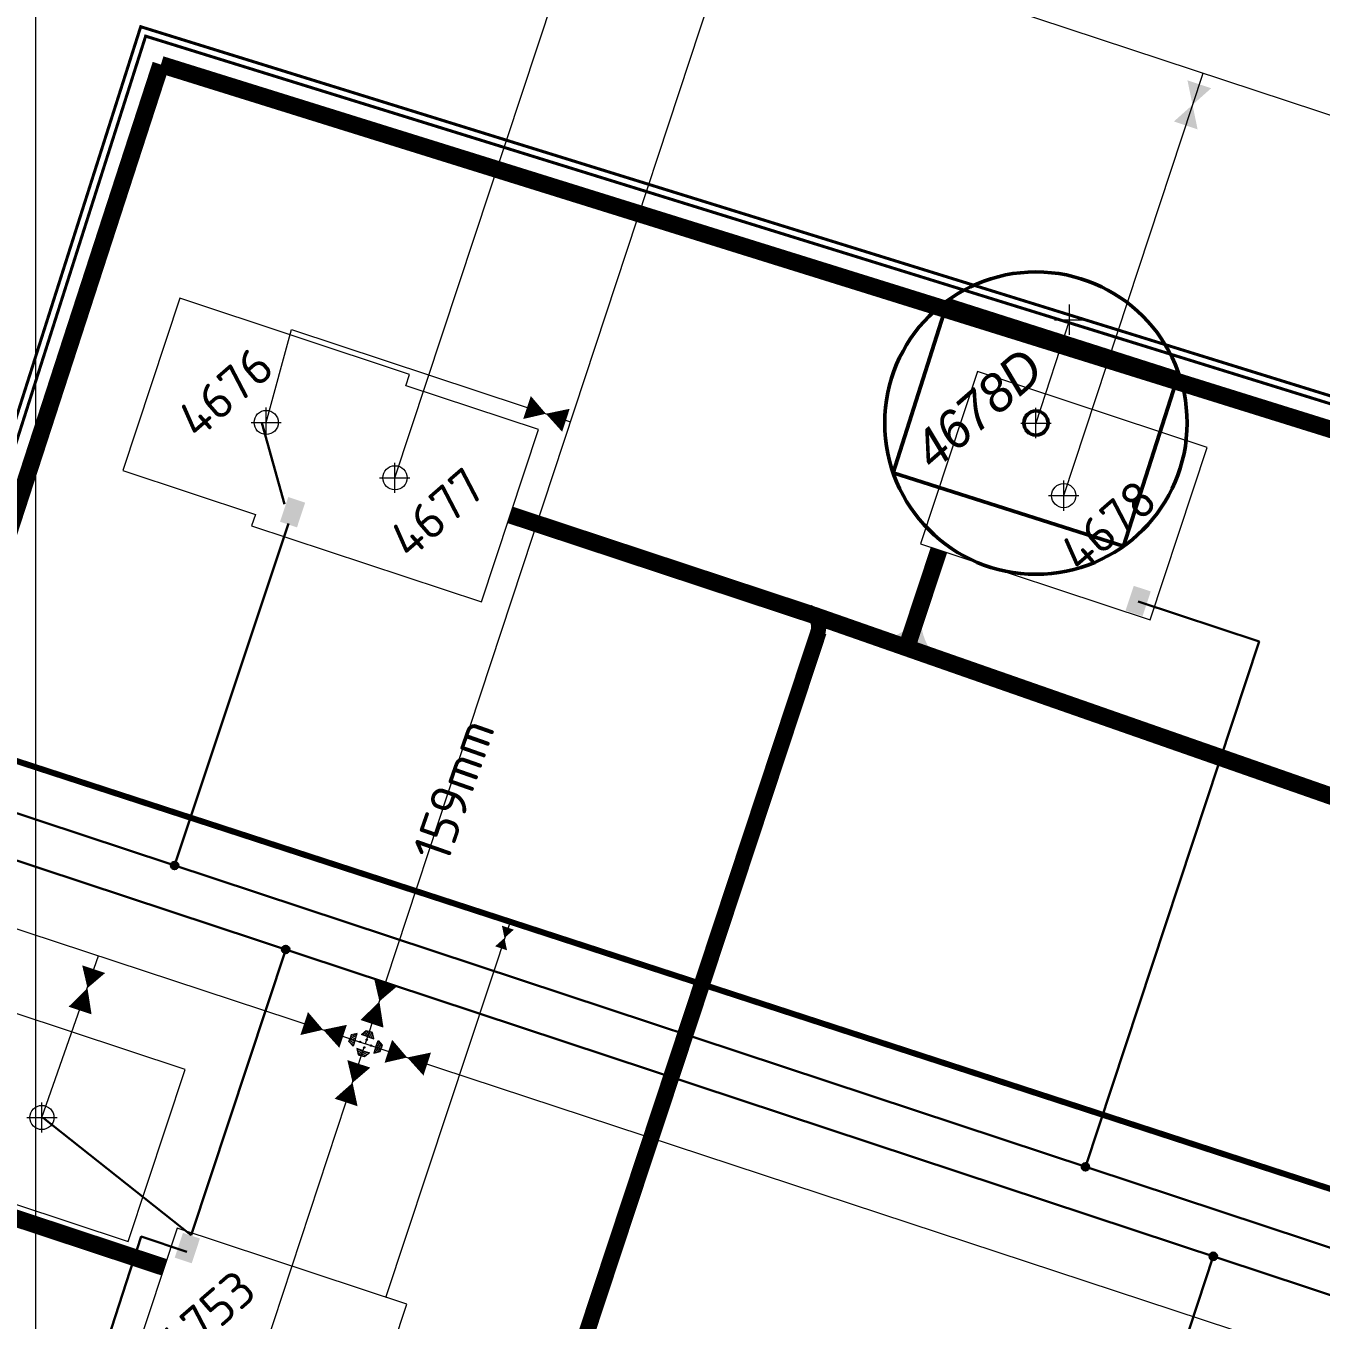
# Model space of a CAD drawing. Header units: millimetres. Extents: x 519 to 9564855, y -810 to 5021775.
# Drawn here: x 9537996.8 to 9538425.2, y 4996447.1 to 4996875.2 of the extents above; entities that cross this region are included whole.
import ezdxf

# ---------------------------------------------------------------- set-up
doc = ezdxf.new("R2010")
doc.units = ezdxf.units.MM
doc.header["$LTSCALE"] = 2
doc.header["$MEASUREMENT"] = 0
doc.header["$PDMODE"] = 2
doc.header["$PDSIZE"] = 5
for name, color, linetype in [('Existing roads', 41, 'Continuous'), ('FIBERGLASS', 212, 'Continuous'), ('GRID_PULKOVO', 7, 'Continuous'), ('Injection lines', 164, 'Continuous'), ('OilColl&Flowlines', 3, 'Continuous'), ('Stage VII wells', 9, 'Continuous'), ('Stage8 wlls text', 7, 'Continuous')]:
    doc.layers.add(name, color=color, linetype=linetype)
for name, color, linetype, lineweight in [('WELLS(drilled after 2000y)', 6, 'Continuous', 40), ('Скважины на 2026', 222, 'Continuous', 50), ('Электро', 1, 'Continuous', 30), ('Электроснаб', 1, 'Continuous', 18), ('Электроснабжене', 1, 'Continuous', 18)]:
    doc.layers.add(name, color=color, linetype=linetype, lineweight=lineweight)
doc.styles.add('Elect', font='isocpeur.ttf')
doc.styles.add('Line_GUGK', font='')
doc.styles.get('Line_GUGK').set_extended_font_data('Bm431', italic=True)

msp = doc.modelspace()

# ---------------------------------------------------------------- hatches: boundary and pattern name
at = {"layer": 'Existing roads', "lineweight": 0}
h = msp.add_hatch(color=256, dxfattribs=at)
h.paths.add_polyline_path([(9538291.52812, 4996676.8458), (9538293.11535, 4996676.24903, 0.155118741), (9538297.64801, 4996666.71202), (9538289.09241, 4996669.46516)])
h.paths.add_polyline_path([(9538290.00241, 4996677.41942), (9538291.52812, 4996676.8458), (9538289.09241, 4996669.46516), (9538280.29648, 4996672.29564, 0.161550784)])
at = {"layer": 'OilColl&Flowlines', "linetype": 'ByBlock', "lineweight": 0, "ltscale": 25}
h = msp.add_hatch(dxfattribs=at)
h.set_pattern_fill('ANSI31', color=0, scale=4, angle=90, style=0)
h.set_pattern_definition([(26.823498, (9540927.7198, 4997499.57494), (0.22562178, -0.44620042), [])])
h.paths.add_polyline_path([(9538106.4167, 4996541.86125), (9538105.73301, 4996539.77891), (9538105.73301, 4996539.77891), (9538104.03036, 4996540.34011), (9538104.37519, 4996541.39036)])
h.paths.add_polyline_path([(9538105.73301, 4996539.77891), (9538105.04452, 4996537.69816), (9538103.68312, 4996539.29067), (9538104.03036, 4996540.34011)])
h = msp.add_hatch(dxfattribs=at)
h.set_pattern_fill('ANSI31', color=0, scale=4, style=0)
h.set_pattern_definition([(296.845865, (9539070.76103, 4993719.20266), (-0.4461123, -0.22579595), [])])
h.paths.add_polyline_path([(9538111.94603, 4996540.13166), (9538109.86343, 4996540.81454), (9538109.86343, 4996540.81454), (9538110.42396, 4996542.5174), (9538111.47434, 4996542.17299)])
h.paths.add_polyline_path([(9538109.86343, 4996540.81454), (9538107.78241, 4996541.50221), (9538109.37438, 4996542.86423), (9538110.42396, 4996542.5174)])
h = msp.add_hatch(dxfattribs=at)
h.set_pattern_fill('ANSI31', color=0, scale=4, style=0)
h.set_pattern_definition([(26.691556, (9540558.01847, 4998234.40996), (-0.22459367, 0.4467188), [])])
h.paths.add_polyline_path([(9538110.42466, 4996535.51291), (9538108.34391, 4996536.20139), (9538108.34391, 4996536.20139), (9538107.78271, 4996534.49874), (9538108.83216, 4996534.1515)])
h.paths.add_polyline_path([(9538108.34391, 4996536.20139), (9538106.26158, 4996536.88508), (9538106.73247, 4996534.84357), (9538107.78271, 4996534.49874)])
h = msp.add_hatch(dxfattribs=at)
h.set_pattern_fill('ANSI31', color=0, scale=4, angle=90, style=0)
h.set_pattern_definition([(116.691556, (9536414.4046, 4998987.18573), (-0.4467188, -0.22459367), [])])
h.paths.add_polyline_path([(9538113.30167, 4996539.59192), (9538112.61319, 4996537.51117), (9538112.61319, 4996537.51117), (9538114.31583, 4996536.94997), (9538114.66307, 4996537.99942)])
h.paths.add_polyline_path([(9538112.61319, 4996537.51117), (9538111.9295, 4996535.42884), (9538113.97101, 4996535.89973), (9538114.31583, 4996536.94997)])
at = {"layer": 'Электро'}
msp.add_hatch(color=256, dxfattribs=at).paths.add_polyline_path([(9538080.86879, 4996711.15516), (9538086.48102, 4996709.29818), (9538089.18825, 4996717.48004), (9538083.57602, 4996719.33702)])
at = {"layer": 'Электро', "ltscale": 7.5}
for points in [[(9538360.5598, 4996681.78362), (9538366.17204, 4996679.92663), (9538368.87926, 4996688.10849), (9538363.26703, 4996689.96548)], [(9538046.05466, 4996467.7441), (9538051.6669, 4996465.88711), (9538054.37413, 4996474.06897), (9538048.76189, 4996475.92596)]]:
    msp.add_hatch(color=256, dxfattribs=at).paths.add_polyline_path(points)
at = {"layer": 'Электро'}
h = msp.add_hatch(color=256, dxfattribs=at)
edge = h.paths.add_edge_path()
edge.add_arc((9538046.00305, 4996597.46832), 1.2343, 0, 360)
h = msp.add_hatch(color=256, dxfattribs=at)
edge = h.paths.add_edge_path()
edge.add_arc((9538082.74067, 4996569.6864), 1.2343, 0, 360)
h = msp.add_hatch(color=256, dxfattribs=at)
edge = h.paths.add_edge_path()
edge.add_arc((9538347.27209, 4996497.78385), 1.2343, 0, 360)
h = msp.add_hatch(color=256, dxfattribs=at)
edge = h.paths.add_edge_path()
edge.add_arc((9538389.56751, 4996468.16296), 1.2343, 0, 360)
at = {"layer": 'Электроснаб', "lineweight": 0}
msp.add_hatch(color=1, dxfattribs=at).paths.add_polyline_path([(9538080.86879, 4996711.15516), (9538086.48102, 4996709.29818), (9538089.18825, 4996717.48004), (9538083.57602, 4996719.33702)])
at = {"layer": 'Электроснаб', "lineweight": 0, "ltscale": 7.5}
for points in [[(9538360.5598, 4996681.78362), (9538366.17204, 4996679.92663), (9538368.87926, 4996688.10849), (9538363.26703, 4996689.96548)], [(9538046.05466, 4996467.7441), (9538051.6669, 4996465.88711), (9538054.37413, 4996474.06897), (9538048.76189, 4996475.92596)]]:
    msp.add_hatch(color=1, dxfattribs=at).paths.add_polyline_path(points)
at = {"layer": 'Электроснаб', "lineweight": 0}
h = msp.add_hatch(color=1, dxfattribs=at)
edge = h.paths.add_edge_path()
edge.add_arc((9538046.00305, 4996597.46832), 1.2343, 0, 360)
h = msp.add_hatch(color=1, dxfattribs=at)
edge = h.paths.add_edge_path()
edge.add_arc((9538082.74067, 4996569.6864), 1.2343, 0, 360)
h = msp.add_hatch(color=1, dxfattribs=at)
edge = h.paths.add_edge_path()
edge.add_arc((9538347.27209, 4996497.78385), 1.2343, 0, 360)
h = msp.add_hatch(color=1, dxfattribs=at)
edge = h.paths.add_edge_path()
edge.add_arc((9538389.56751, 4996468.16296), 1.2343, 0, 360)
at = {"layer": 'Электроснабжене', "lineweight": 0}
msp.add_hatch(color=1, dxfattribs=at).paths.add_polyline_path([(9538080.86879, 4996711.15516), (9538086.48102, 4996709.29818), (9538089.18825, 4996717.48004), (9538083.57602, 4996719.33702)])
at = {"layer": 'Электроснабжене', "lineweight": 0, "ltscale": 7.5}
for points in [[(9538360.5598, 4996681.78362), (9538366.17204, 4996679.92663), (9538368.87926, 4996688.10849), (9538363.26703, 4996689.96548)], [(9538046.05466, 4996467.7441), (9538051.6669, 4996465.88711), (9538054.37413, 4996474.06897), (9538048.76189, 4996475.92596)]]:
    msp.add_hatch(color=1, dxfattribs=at).paths.add_polyline_path(points)
at = {"layer": 'Электроснабжене', "lineweight": 0}
h = msp.add_hatch(color=1, dxfattribs=at)
edge = h.paths.add_edge_path()
edge.add_arc((9538046.00305, 4996597.46832), 1.2343, 0, 360)
h = msp.add_hatch(color=1, dxfattribs=at)
edge = h.paths.add_edge_path()
edge.add_arc((9538082.74067, 4996569.6864), 1.2343, 0, 360)
h = msp.add_hatch(color=1, dxfattribs=at)
edge = h.paths.add_edge_path()
edge.add_arc((9538347.27209, 4996497.78385), 1.2343, 0, 360)
h = msp.add_hatch(color=1, dxfattribs=at)
edge = h.paths.add_edge_path()
edge.add_arc((9538389.56751, 4996468.16296), 1.2343, 0, 360)

# ---------------------------------------------------------------- linework, layer by layer
at = {"layer": 'Existing roads', "linetype": 'ByBlock', "lineweight": 0}
msp.add_line((9538256.98984, 4996680.37207), (9538525.85951, 4996586.37742), dxfattribs=at)
at = {"layer": 'Existing roads', "lineweight": 0, "flags": 128}
for points, const_width in [([(9537987.91265, 4996697.63345), (9538041.46052, 4996862.3866)], 5.7), ([(9538041.46052, 4996862.3866), (9539301.24841, 4996469.49043)], 5.7), ([(9538256.98984, 4996680.37207), (9538156.99026, 4996713.42971)], 5.7), ([(9538288.11986, 4996669.48927), (9538298.87507, 4996701.99534)], 5.7), ([(9538256.98984, 4996680.37207), (9538527.51768, 4996585.79774)], 5.7), ([(9538105.7486, 4996211.59315), (9538259.03563, 4996674.86128)], 5.4), ([(9537760.31046, 4996557.93726), (9538042.62674, 4996464.52392)], 5.7)]:
    msp.add_lwpolyline(points, dxfattribs=dict(at, const_width=const_width))
at = {"layer": 'Existing roads', "linetype": 'ByBlock', "lineweight": 0, "const_width": 5, "flags": 128}
msp.add_lwpolyline([(9538255.62126, 4996681.30119, -0.434864423), (9538258.59019, 4996674.19387, 0.116059238), (9538258.59019, 4996674.19387)], format="xyb", dxfattribs=at)
at = {"layer": 'FIBERGLASS', "lineweight": 0, "const_width": 1}
for points in [[(9535085.72343, 4997637.29764), (9537983.34114, 4996705.15232), (9538036.41897, 4996871.78691), (9539300.70304, 4996479.46424), (9539854.97263, 4997035.43373), (9541157.78752, 4996595.10264)], [(9537068.05, 4997002.22187), (9537981.72, 4996708.3), (9538034.79, 4996874.91), (9539300, 4996482.3), (9539854.3, 4997038.3), (9541302.5903, 4996549.89746), (9542161.1, 4996901.3), (9542450.6, 4996805.7), (9542706.4, 4996882.9), (9542843.8, 4997304.1), (9543427.4, 4997108.5), (9543551.3, 4997487.2), (9544168.068, 4997275.346), (9544226.79603, 4997449.75375)]]:
    msp.add_lwpolyline(points, dxfattribs=at)
at = {"layer": 'GRID_PULKOVO', "lineweight": 0}
msp.add_line((9538000, 5010000), (9538000, 4992000), dxfattribs=at)
at = {"layer": 'Injection lines', "lineweight": 0}
msp.add_line((9538115.91808, 4996454.60546), (9538157.07052, 4996578.97743), dxfattribs=at)
at = {"layer": 'Injection lines', "lineweight": 0, "const_width": 2}
msp.add_lwpolyline([(9538966.73311, 4996315.1084), (9537369.34612, 4996835.38825)], dxfattribs=at)
at = {"layer": 'Injection lines', "lineweight": 0}
for points in [[(9538158.20105, 4996576.22848), (9538155.11104, 4996573.47619), (9538154.2725, 4996577.52836)], [(9538155.94958, 4996569.42402), (9538152.02103, 4996570.72391), (9538155.11104, 4996573.47619)]]:
    msp.add_solid(points, dxfattribs=at)
at = {"layer": 'OilColl&Flowlines', "lineweight": 0}
for p, q in [((9537475.90972, 4997160.7419), (9538694.90191, 4996757.39947)), ((9538118.8, 4996725.7), (9538185.29056, 4996926.3451)), ((9538076.3, 4996744), (9538084.69494, 4996774.72125)), ((9538084.69494, 4996774.72125), (9538176.9262, 4996744.2036)), ((9537688.59754, 4996677.01794, 0.92864), (9538468.16042, 4996420.23872, 4.91075)), ((9538002.1, 4996514.1), (9538020.81089, 4996567.59061)), ((9538075.4, 4996436.4), (9538108.55604, 4996536.9933))]:
    msp.add_line(p, q, dxfattribs=at)
at = {"layer": 'OilColl&Flowlines', "linetype": 'ByBlock', "lineweight": 0, "ltscale": 25}
msp.add_line((9538109.15604, 4996538.5933), (9538231.78346, 4996910.63698), dxfattribs=at)
at = {"layer": 'OilColl&Flowlines', "linetype": 'ByBlock', "lineweight": 0}
msp.add_line((9538340.1, 4996719.8), (9538386.17509, 4996859.55158), dxfattribs=at)
at = {"layer": 'OilColl&Flowlines', "color": 0, "linetype": 'ByBlock', "lineweight": 0, "ltscale": 25}
for p, q in [((9538104.37519, 4996541.39036), (9538104.03036, 4996540.34011)), ((9538106.4167, 4996541.86125), (9538104.37519, 4996541.39036)), ((9538105.73301, 4996539.77891), (9538106.4167, 4996541.86125)), ((9538107.78241, 4996541.50221), (9538109.37438, 4996542.86423)), ((9538109.86343, 4996540.81454), (9538107.78241, 4996541.50221)), ((9538109.37438, 4996542.86423), (9538110.42396, 4996542.5174)), ((9538109.86343, 4996540.81454), (9538111.94603, 4996540.13166)), ((9538111.47434, 4996542.17299), (9538110.42396, 4996542.5174)), ((9538111.94603, 4996540.13166), (9538111.47434, 4996542.17299)), ((9538103.68312, 4996539.29067), (9538104.03036, 4996540.34011)), ((9538105.04452, 4996537.69816), (9538103.68312, 4996539.29067)), ((9538105.73301, 4996539.77891), (9538105.04452, 4996537.69816)), ((9538108.34391, 4996536.20139), (9538106.26158, 4996536.88508)), ((9538106.26158, 4996536.88508), (9538106.73247, 4996534.84357)), ((9538108.34391, 4996536.20139), (9538110.42466, 4996535.51291)), ((9538112.61319, 4996537.51117), (9538111.9295, 4996535.42884)), ((9538112.61319, 4996537.51117), (9538113.30167, 4996539.59192)), ((9538113.30167, 4996539.59192), (9538114.66307, 4996537.99942)), ((9538113.97101, 4996535.89973), (9538114.31583, 4996536.94997)), ((9538114.66307, 4996537.99942), (9538114.31583, 4996536.94997)), ((9538106.73247, 4996534.84357), (9538107.78271, 4996534.49874)), ((9538108.83216, 4996534.1515), (9538107.78271, 4996534.49874)), ((9538110.42466, 4996535.51291), (9538108.83216, 4996534.1515)), ((9538111.9295, 4996535.42884), (9538113.97101, 4996535.89973))]:
    msp.add_line(p, q, dxfattribs=at)
at = {"layer": 'OilColl&Flowlines', "lineweight": 0}
for points in [[(9538162.5657, 4996748.94725, 8, 0, 0), (9538168.8157, 4996746.88722, 0, 8, 0), (9538175.44357, 4996744.71793, 8, 8, 0)], [(9538019.23559, 4996563.15807, 8, 0, 0), (9538017.17556, 4996556.90807, 0, 8, 0), (9538014.73057, 4996549.49012, 8, 8, 0)], [(9538106.93307, 4996531.84894, 8, 0, 0), (9538104.87304, 4996525.59894, 0, 8, 0), (9538102.724, 4996519.07889, 8, 8, 0)]]:
    msp.add_lwpolyline(points, format="xyseb", dxfattribs=at)
at = {"layer": 'OilColl&Flowlines', "linetype": 'ByBlock', "lineweight": 0}
msp.add_lwpolyline([(9538115.80134, 4996558.7547, 8, 0, 0), (9538113.74131, 4996552.5047, 0, 8, 0), (9538111.29632, 4996545.08675, 8, 8, 0)], format="xyseb", dxfattribs=at)
at = {"layer": 'OilColl&Flowlines', "lineweight": 0}
for points, elevation in [([(9538088.86084, 4996545.17707, 8, 0, 0), (9538095.11084, 4996543.11704, 0, 8, 0), (9538101.73871, 4996540.94776, 8, 8, 0)], 3.00516), ([(9538116.69114, 4996536.01009, 8, 0, 0), (9538122.94114, 4996533.95006, 0, 8, 0), (9538129.56901, 4996531.78077, 8, 8, 0)], 3.14732)]:
    msp.add_lwpolyline(points, format="xyseb", dxfattribs=dict(at, elevation=elevation))
at = {"layer": 'OilColl&Flowlines', "color": 1, "linetype": 'ByBlock', "lineweight": 0, "ltscale": 25}
for centre in [(9538107.30382, 4996539.10081, 3.06745), (9538108.71888, 4996537.26697), (9538109.55339, 4996539.79883), (9538110.99335, 4996537.88552, 3.08629)]:
    msp.add_circle(centre, 0.24503, dxfattribs=at)
at = {"layer": 'OilColl&Flowlines', "linetype": 'ByBlock', "lineweight": 0}
for points in [[(9538388.88335, 4996854.5637), (9538382.70333, 4996849.05913), (9538381.02624, 4996857.16347)], [(9538384.38041, 4996840.95479), (9538376.5233, 4996843.55457), (9538382.70333, 4996849.05913)]]:
    msp.add_solid(points, dxfattribs=at)
at = {"layer": 'Stage VII wells', "color": 0, "linetype": 'ByBlock', "lineweight": 0}
msp.add_lwpolyline([(9538027.98202, 4996420.47759), (9538103.96255, 4996395.33701), (9538122.81798, 4996452.32241), (9538046.83745, 4996477.46299)], close=True, dxfattribs=at)
at = {"layer": 'Stage8 wlls text', "color": 0, "linetype": 'ByBlock', "lineweight": 0}
msp.add_lwpolyline([(9538122.46409, 4996756.13287), (9538123.71798, 4996759.92241), (9538047.73745, 4996785.06299), (9538028.88202, 4996728.0776), (9538072.73591, 4996713.56714)], dxfattribs=at)
for points in [[(9538292.68202, 4996703.8776), (9538368.66254, 4996678.73702), (9538387.51798, 4996735.72241), (9538311.53745, 4996760.86299)], [(9537954.68202, 4996498.1776), (9538030.66254, 4996473.03702), (9538049.51798, 4996530.02241), (9537973.53745, 4996555.16299)]]:
    msp.add_lwpolyline(points, close=True, dxfattribs=at)
for centre in [(9538076.3, 4996744), (9538340.1, 4996719.8), (9538002.1, 4996514.1)]:
    msp.add_circle(centre, 4, dxfattribs=at)
at = {"layer": 'Stage8 wlls text', "color": 0, "linetype": 'ByBlock', "lineweight": 0, "ltscale": 80}
for p in [(9538076.3, 4996744), (9538340.1, 4996719.8), (9538002.1, 4996514.1)]:
    msp.add_point(p, dxfattribs=at)
at = {"layer": 'WELLS(drilled after 2000y)', "color": 0, "linetype": 'ByBlock', "lineweight": 0}
msp.add_lwpolyline([(9538072.74578, 4996713.59696), (9538071.48202, 4996709.7776), (9538147.46255, 4996684.63702), (9538166.31798, 4996741.62241), (9538122.55422, 4996756.10305)], dxfattribs=at)
msp.add_circle((9538118.9, 4996725.7), 4, dxfattribs=at)
at = {"layer": 'WELLS(drilled after 2000y)', "color": 0, "linetype": 'ByBlock', "lineweight": 0, "ltscale": 80}
msp.add_point((9538118.8, 4996725.7), dxfattribs=at)
at = {"layer": 'Скважины на 2026', "lineweight": 5}
msp.add_line((9538342.00189, 4996777.99654), (9538330.9, 4996743.8), dxfattribs=at)
at = {"layer": 'Скважины на 2026', "linetype": 'ByBlock', "ltscale": 50}
msp.add_lwpolyline([(9538283.67535, 4996727.36949), (9538359.898, 4996703.07736), (9538378.1171, 4996760.24435), (9538301.89445, 4996784.53648)], close=True, dxfattribs=at)
msp.add_circle((9538330.9, 4996743.8), 50, dxfattribs=at)
at = {"layer": 'Скважины на 2026', "linetype": 'ByBlock'}
msp.add_circle((9538330.89811, 4996743.80346), 4, dxfattribs=at)
at = {"layer": 'Скважины на 2026', "linetype": 'ByBlock', "lineweight": 0}
for p in [(9538342.00189, 4996777.99654), (9538330.9, 4996743.8)]:
    msp.add_point(p, dxfattribs=at)
at = {"layer": 'Электро', "ltscale": 2}
msp.add_line((9538082.39395, 4996716.93108), (9538074.81032, 4996743.82705), dxfattribs=at)
at = {"layer": 'Электро', "ltscale": 0.05}
for p, q in [((9538046.00305, 4996597.46832, -0.00005), (9538083.67612, 4996710.6071, 0)), ((9537965.63214, 4996624.0616), (9538976.74812, 4996289.55834, -0.00006)), ((9537961.32214, 4996609.8616), (9538981.88069, 4996272.17726, 0))]:
    msp.add_line(p, q, dxfattribs=at)
at = {"layer": 'Электро'}
for p, q in [((9538364.75029, 4996684.74043), (9538404.7653, 4996671.54399)), ((9538404.7653, 4996671.54399), (9538347.27209, 4996497.78385, -0.00002)), ((9538051.4872, 4996475.23132, 0), (9538082.74067, 4996569.6864, 0)), ((9538051.4872, 4996475.23132, 0), (9538002.56559, 4996513.9656)), ((9538362.09914, 4996385.14733, -0.00006), (9538389.56751, 4996468.16296, -0.00006))]:
    msp.add_line(p, q, dxfattribs=at)
at = {"layer": 'Электро', "ltscale": 50}
for p, q in [((9538034.9355, 4996474.73446), (9538016.55676, 4996418.17051)), ((9538050.05814, 4996469.64405), (9538034.9355, 4996474.73446))]:
    msp.add_line(p, q, dxfattribs=at)
at = {"layer": 'Электро'}
for centre in [(9538046.00305, 4996597.46832, -0.00005), (9538082.74067, 4996569.6864, 0), (9538347.27209, 4996497.78385, -0.00002), (9538389.56751, 4996468.16296, -0.00006)]:
    msp.add_circle(centre, 1.2343, dxfattribs=at)
at = {"layer": 'Электроснаб', "color": 1, "lineweight": 0, "ltscale": 2}
msp.add_line((9538082.39395, 4996716.93108), (9538074.81032, 4996743.82705), dxfattribs=at)
at = {"layer": 'Электроснаб', "color": 1, "lineweight": 0, "ltscale": 0.05}
for p, q in [((9538046.00305, 4996597.46832, -0.00005), (9538083.67612, 4996710.6071, 0)), ((9537965.63214, 4996624.0616), (9538976.74812, 4996289.55834, -0.00006)), ((9537961.32214, 4996609.8616), (9538981.88069, 4996272.17726, 0))]:
    msp.add_line(p, q, dxfattribs=at)
at = {"layer": 'Электроснаб', "color": 1, "lineweight": 0}
for p, q in [((9538364.75029, 4996684.74043), (9538404.7653, 4996671.54399)), ((9538404.7653, 4996671.54399), (9538347.27209, 4996497.78385, -0.00002)), ((9538051.4872, 4996475.23132, 0), (9538082.74067, 4996569.6864, 0)), ((9538051.4872, 4996475.23132, 0), (9538002.56559, 4996513.9656)), ((9538362.09914, 4996385.14733, -0.00006), (9538389.56751, 4996468.16296, -0.00006))]:
    msp.add_line(p, q, dxfattribs=at)
at = {"layer": 'Электроснаб', "color": 1, "linetype": 'ByBlock', "lineweight": 0, "ltscale": 50}
for p, q in [((9538034.9355, 4996474.73446), (9538016.55676, 4996418.17051)), ((9538050.05814, 4996469.64405), (9538034.9355, 4996474.73446))]:
    msp.add_line(p, q, dxfattribs=at)
at = {"layer": 'Электроснаб', "color": 1, "lineweight": 0}
for centre in [(9538046.00305, 4996597.46832, -0.00005), (9538082.74067, 4996569.6864, 0), (9538347.27209, 4996497.78385, -0.00002), (9538389.56751, 4996468.16296, -0.00006)]:
    msp.add_circle(centre, 1.2343, dxfattribs=at)
at = {"layer": 'Электроснабжене', "color": 1, "lineweight": 0, "ltscale": 2}
msp.add_line((9538082.39395, 4996716.93108), (9538074.81032, 4996743.82705), dxfattribs=at)
at = {"layer": 'Электроснабжене', "color": 1, "lineweight": 0, "ltscale": 0.05}
for p, q in [((9538046.00305, 4996597.46832, -0.00005), (9538083.67612, 4996710.6071, 0)), ((9537965.63214, 4996624.0616), (9538976.74812, 4996289.55834, -0.00006)), ((9537961.32214, 4996609.8616), (9538981.88069, 4996272.17726, 0))]:
    msp.add_line(p, q, dxfattribs=at)
at = {"layer": 'Электроснабжене', "color": 1, "lineweight": 0}
for p, q in [((9538364.75029, 4996684.74043), (9538404.7653, 4996671.54399)), ((9538404.7653, 4996671.54399), (9538347.27209, 4996497.78385, -0.00002)), ((9538051.4872, 4996475.23132, 0), (9538082.74067, 4996569.6864, 0)), ((9538051.4872, 4996475.23132, 0), (9538002.56559, 4996513.9656)), ((9538362.09914, 4996385.14733, -0.00006), (9538389.56751, 4996468.16296, -0.00006))]:
    msp.add_line(p, q, dxfattribs=at)
at = {"layer": 'Электроснабжене', "color": 1, "linetype": 'ByBlock', "lineweight": 0, "ltscale": 50}
for p, q in [((9538034.9355, 4996474.73446), (9538016.55676, 4996418.17051)), ((9538050.05814, 4996469.64405), (9538034.9355, 4996474.73446))]:
    msp.add_line(p, q, dxfattribs=at)
at = {"layer": 'Электроснабжене', "color": 1, "lineweight": 0}
for centre in [(9538046.00305, 4996597.46832, -0.00005), (9538082.74067, 4996569.6864, 0), (9538347.27209, 4996497.78385, -0.00002), (9538389.56751, 4996468.16296, -0.00006)]:
    msp.add_circle(centre, 1.2343, dxfattribs=at)

# ---------------------------------------------------------------- texts
at = {"layer": 'OilColl&Flowlines', "color": 0, "lineweight": 0, "style": 'Elect'}
msp.add_text('159mm', height=12.5, rotation=70.6604899, dxfattribs=at).set_placement((9538136.24874, 4996597.70631))
at = {"layer": 'Stage VII wells', "color": 0, "linetype": 'ByBlock', "lineweight": 0, "style": 'Elect'}
msp.add_text('4753', height=12, rotation=41, dxfattribs=at).set_placement((9538047.80103, 4996432.73572))
at = {"layer": 'Stage8 wlls text', "color": 0, "linetype": 'ByBlock', "lineweight": 0, "style": 'Elect'}
for s, p in [('4676', (9538053.4872, 4996737.9689)), ('4678', (9538345.40495, 4996693.75433))]:
    msp.add_text(s, height=12, rotation=41, dxfattribs=at).set_placement(p)
at = {"layer": 'WELLS(drilled after 2000y)', "color": 0, "linetype": 'ByBlock', "lineweight": 0, "style": 'Elect'}
msp.add_text('4677', height=12, rotation=41, dxfattribs=at).set_placement((9538123.60864, 4996698.27662))
at = {"layer": 'Скважины на 2026', "linetype": 'ByBlock', "style": 'Line_GUGK'}
msp.add_text('4678D', height=12.5, rotation=41, dxfattribs=at).set_placement((9538297.18013, 4996727.74361))

doc.saveas('drawing.dxf')
